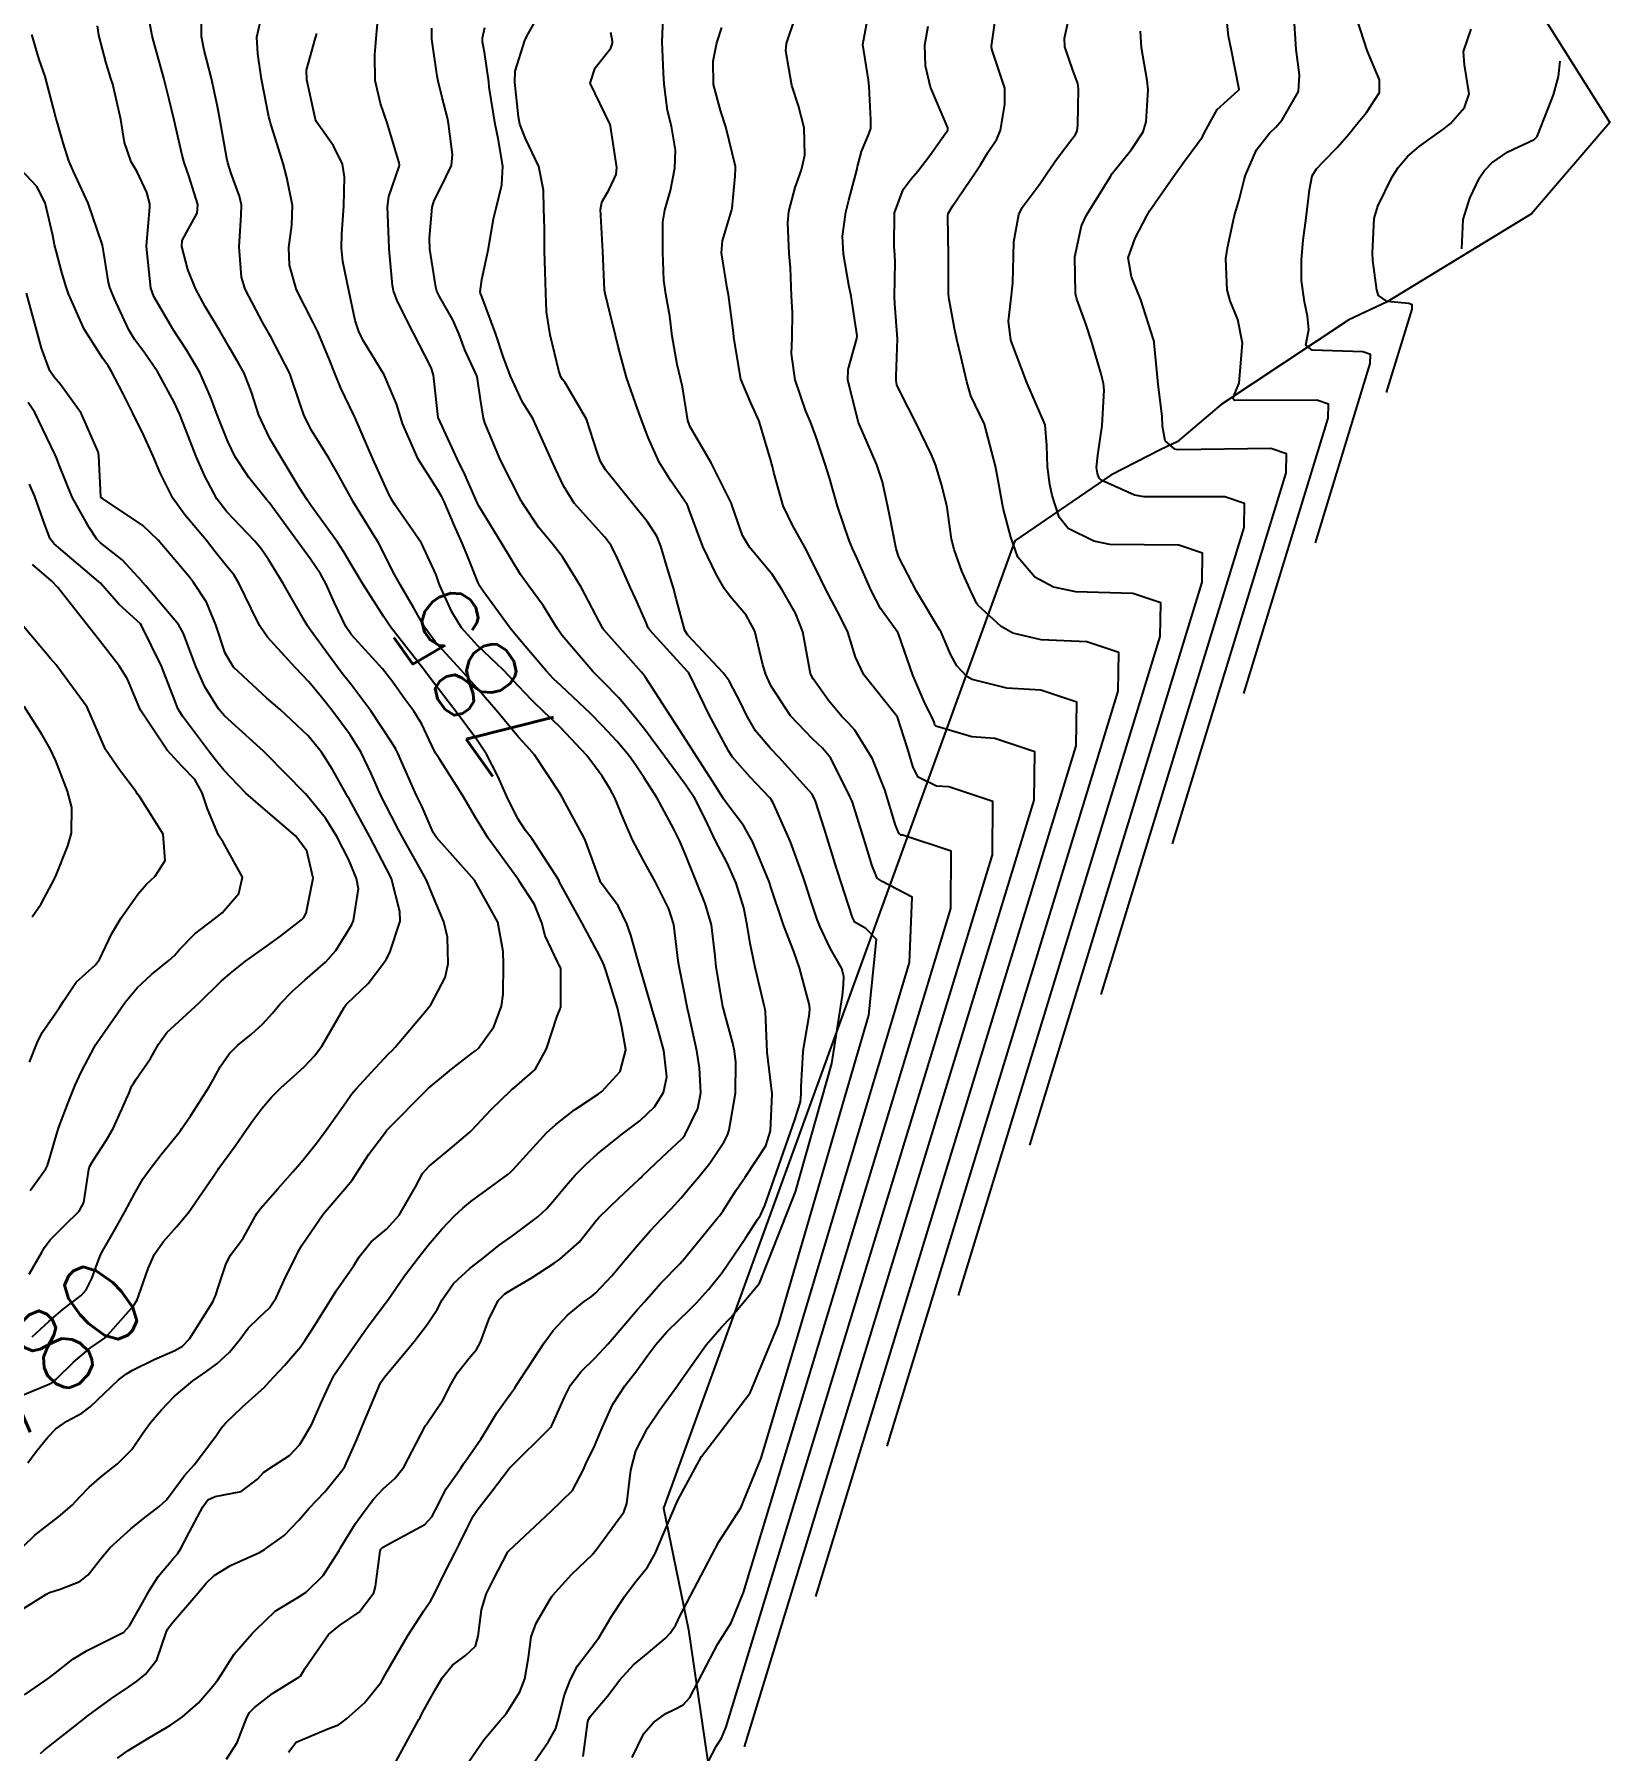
# Model space of a CAD drawing. Header units: metres. Extents: x 307586 to 320046, y 7427249 to 7434250.
# Drawn here: x 318134.6 to 318209.6, y 7431218.9 to 7431300.6 of the extents above; entities that cross this region are included whole.
import ezdxf
from ezdxf.enums import TextEntityAlignment as Align

# ---------------------------------------------------------------- set-up
doc = ezdxf.new("R2010")
doc.units = ezdxf.units.M
doc.header["$MEASUREMENT"] = 0
for name, color, linetype in [('Area', 45, 'Continuous'), ('Cotas', 45, 'Continuous'), ('Curvas de Nivel 1m', 11, 'Continuous'), ('Curvas de Nivel 5m', 15, 'Continuous')]:
    doc.layers.add(name, color=color, linetype=linetype)
doc.styles.add('Style-STANDARD', font='STANDARD.shx')

msp = doc.modelspace()

# ---------------------------------------------------------------- linework, layer by layer
at = {"layer": 'Area'}
msp.add_polyline3d([(318203.189, 7431306.574, 817.078), (318209.553, 7431296.433, 819.821), (318205.827, 7431292.086, 817.489), (318198.966, 7431287.885, 816.141), (318197.141, 7431287.026, 810.462), (318191.063, 7431283.009, 818.087), (318188.97, 7431281.227, 818.404), (318188.182, 7431280.852, 805.5), (318185.804, 7431279.645, 799.863), (318181.245, 7431276.503, 804.198), (318164.522, 7431230.454, 796.935), (318165.71, 7431224.656, 800.027), (318166.657, 7431218.156, 806.007)], dxfattribs=at)
at = {"layer": 'Curvas de Nivel 1m', "flags": 128}
for points, elevation in [([(318134.102, 7431221.565), (318135.067, 7431222.237), (318135.287, 7431222.381), (318135.558, 7431222.595), (318136.398, 7431223.269), (318137.084, 7431223.668), (318138.821, 7431224.554), (318139.096, 7431224.851), (318139.709, 7431225.942), (318140.044, 7431226.541), (318140.456, 7431227.203), (318141.135, 7431228.008), (318141.382, 7431228.284), (318141.535, 7431228.524), (318141.931, 7431229.299), (318142.578, 7431230.509), (318142.826, 7431230.848), (318143.171, 7431231.013), (318144.413, 7431231.249), (318145.183, 7431231.835), (318145.496, 7431232.17), (318145.948, 7431232.472), (318146.708, 7431232.955), (318147.203, 7431233.478), (318147.767, 7431234.452), (318148.209, 7431235.431), (318148.658, 7431236.439), (318148.861, 7431236.813), (318149.247, 7431237.393), (318149.673, 7431238.009), (318149.963, 7431238.423), (318150.504, 7431239.184), (318151.281, 7431240.208), (318151.427, 7431240.408), (318152.181, 7431241.516), (318152.855, 7431242.387), (318153.319, 7431242.975), (318153.959, 7431243.742), (318154.569, 7431244.368), (318154.966, 7431244.736), (318155.343, 7431245.048), (318156.102, 7431245.602), (318157.097, 7431246.343), (318157.243, 7431246.462), (318157.365, 7431246.581), (318158.951, 7431248.316), (318159.387, 7431248.722), (318160.283, 7431249.413), (318161.402, 7431250.16), (318161.576, 7431250.287), (318162.447, 7431251.245), (318162.726, 7431252.271), (318162.531, 7431253.361), (318162.324, 7431254.277), (318161.801, 7431255.962), (318161.689, 7431256.287), (318161.634, 7431256.437), (318161.487, 7431256.742), (318160.647, 7431258.299), (318159.569, 7431260.263), (318159.546, 7431260.31), (318159.524, 7431260.356), (318158.246, 7431262.33), (318157.944, 7431262.722), (318157.563, 7431263.307), (318157.061, 7431264.345), (318156.625, 7431265.312), (318156.086, 7431266.355), (318155.61, 7431267.073), (318154.646, 7431268.37), (318153.636, 7431269.689), (318153.334, 7431270.079), (318153.102, 7431270.388), (318151.67, 7431272.21), (318151.52, 7431272.412), (318151.197, 7431272.896), (318150.221, 7431274.425), (318149.702, 7431275.297), (318149.282, 7431276.01), (318148.993, 7431276.441), (318147.739, 7431278.178), (318147.545, 7431278.462), (318147.168, 7431279.046), (318146.311, 7431280.475), (318145.776, 7431281.377), (318145.258, 7431282.488), (318144.901, 7431283.59), (318144.546, 7431284.499), (318144.284, 7431284.969), (318143.825, 7431285.761), (318143.388, 7431286.514), (318142.703, 7431287.669), (318142.232, 7431288.526), (318141.872, 7431289.423), (318141.584, 7431290.533), (318141.602, 7431290.818), (318141.896, 7431291.371), (318142.323, 7431292.109), (318142.343, 7431292.526), (318141.926, 7431293.883), (318141.693, 7431294.532), (318141.595, 7431294.875), (318141.219, 7431296.537), (318140.988, 7431297.519), (318140.732, 7431298.543), (318140.231, 7431300.318), (318140.176, 7431300.548), (318140.016, 7431301.42)], 784), ([(318146.664, 7431218.826), (318147.031, 7431219.305), (318148.539, 7431219.938), (318149.04, 7431220.132), (318149.212, 7431220.258), (318149.42, 7431220.426), (318150.289, 7431221.183), (318151.069, 7431222.159), (318151.161, 7431222.32), (318151.206, 7431222.408), (318151.361, 7431222.691), (318152.339, 7431224.391), (318153.111, 7431225.559), (318153.443, 7431226.052), (318153.613, 7431226.375), (318154.109, 7431227.394), (318154.61, 7431228.365), (318154.79, 7431228.72), (318155.154, 7431229.465), (318155.454, 7431230.063), (318155.646, 7431230.355), (318156.314, 7431231.211), (318157.173, 7431232.34), (318159.147, 7431234.311), (318159.176, 7431234.348), (318159.215, 7431234.426), (318159.799, 7431235.739), (318160.09, 7431236.302), (318160.595, 7431236.951), (318161.256, 7431237.608), (318161.884, 7431238.281), (318163.279, 7431239.914), (318163.445, 7431240.095), (318163.594, 7431240.257), (318164.388, 7431241.157), (318165.311, 7431242.105), (318165.377, 7431242.174), (318165.432, 7431242.239), (318166.275, 7431243.278), (318167.058, 7431244.223), (318167.184, 7431244.373), (318167.339, 7431244.593), (318167.979, 7431245.585), (318168.408, 7431246.204), (318169.378, 7431247.7), (318169.611, 7431248.414), (318169.683, 7431250.187), (318169.453, 7431252.17), (318169.451, 7431252.19), (318169.437, 7431252.551), (318169.367, 7431254.106), (318169.354, 7431254.191), (318169.324, 7431254.322), (318168.885, 7431256.199), (318168.632, 7431257.341), (318168.495, 7431258.205), (318168.34, 7431259.036), (318167.974, 7431260.213), (318167.537, 7431261.179), (318166.996, 7431262.226), (318166.483, 7431263.312), (318165.999, 7431264.236), (318165.582, 7431264.87), (318164.569, 7431266.25), (318163.616, 7431267.544), (318163.293, 7431267.938), (318163.02, 7431268.269), (318162.389, 7431269.037), (318161.638, 7431269.797), (318161.143, 7431270.295), (318159.669, 7431272.019), (318159.465, 7431272.313), (318158.784, 7431273.424), (318158.112, 7431274.334), (318157.702, 7431274.913), (318156.831, 7431276.349), (318155.741, 7431278.147), (318155.667, 7431278.286), (318155.632, 7431278.362), (318155.057, 7431279.671), (318154.716, 7431280.376), (318153.793, 7431282.39), (318153.573, 7431284.392), (318153.451, 7431284.759), (318152.609, 7431286.402), (318151.855, 7431287.914), (318151.662, 7431288.412), (318151.61, 7431288.668), (318151.463, 7431290.414), (318151.439, 7431290.866), (318151.384, 7431292.415), (318151.435, 7431292.898), (318151.932, 7431294.34), (318151.949, 7431294.394), (318151.954, 7431294.41), (318151.934, 7431294.502), (318151.367, 7431296.416), (318151.047, 7431297.339), (318150.79, 7431298.422), (318150.769, 7431299.648), (318150.831, 7431300.422), (318150.927, 7431301.513)], 788), ([(318158.347, 7431218.32), (318159.033, 7431219.34), (318159.387, 7431219.959), (318159.487, 7431220.306), (318159.807, 7431221.557), (318160.095, 7431222.3), (318160.424, 7431222.952), (318161.088, 7431223.821), (318161.428, 7431224.285), (318162.052, 7431225.332), (318162.673, 7431226.267), (318163.129, 7431226.886), (318163.748, 7431227.643), (318164.121, 7431228.296), (318165.174, 7431230.793), (318166.315, 7431232.913), (318167.214, 7431234.075), (318168.647, 7431235.95), (318169.981, 7431239.197), (318174.294, 7431253.929), (318174.652, 7431257.525), (318174.144, 7431258.048), (318173.616, 7431258.36), (318173.507, 7431258.57), (318173.13, 7431259.756), (318173.004, 7431260.148), (318172.757, 7431260.929), (318172.369, 7431262.158), (318172.183, 7431262.784), (318171.737, 7431264.168), (318171.577, 7431264.458), (318170.029, 7431266.186), (318169.607, 7431266.622), (318168.886, 7431267.471), (318168.467, 7431268.207), (318168.2, 7431268.783), (318167.639, 7431269.839), (318167.362, 7431270.223), (318165.67, 7431272.023), (318165.534, 7431272.241), (318165.139, 7431273.697), (318164.985, 7431274.251), (318164.673, 7431275.291), (318164.393, 7431276.26), (318164.197, 7431276.732), (318163.734, 7431277.426), (318163.049, 7431278.277), (318161.759, 7431279.898), (318161.517, 7431280.292), (318161.377, 7431280.685), (318160.848, 7431282.299), (318159.81, 7431284.058), (318159.701, 7431284.2), (318159.632, 7431284.313), (318159.53, 7431284.602), (318159.112, 7431286.321), (318158.944, 7431287.414), (318158.91, 7431288.324), (318158.881, 7431289.332), (318158.843, 7431290.326), (318158.846, 7431291.379), (318158.824, 7431292.326), (318158.797, 7431293.203), (318158.586, 7431294.33), (318157.953, 7431295.67), (318157.679, 7431296.343), (318157.605, 7431296.705), (318157.437, 7431298.345), (318157.457, 7431298.877), (318157.914, 7431300.341), (318157.94, 7431300.404), (318158.006, 7431300.541), (318158.667, 7431301.687)], 791), ([(318163.026, 7431218.574), (318163.575, 7431219.717), (318164.039, 7431220.25), (318164.627, 7431220.667), (318165.052, 7431220.873), (318165.444, 7431221.08), (318165.761, 7431221.432), (318165.954, 7431221.804), (318167.095, 7431223.991), (318167.734, 7431224.987), (318168.329, 7431226.443), (318178.193, 7431258.997), (318178.2, 7431261.73), (318175.905, 7431262.49), (318175.823, 7431262.495), (318175.714, 7431262.586), (318175.561, 7431262.975), (318175.213, 7431264.124), (318175.054, 7431264.653), (318174.468, 7431266.131), (318173.616, 7431267.491), (318173.312, 7431267.837), (318173.002, 7431268.149), (318172.376, 7431268.905), (318171.641, 7431269.941), (318171.518, 7431270.171), (318171.472, 7431270.346), (318171.146, 7431272.175), (318170.794, 7431273.066), (318170.17, 7431274.185), (318169.703, 7431274.889), (318168.61, 7431276.207), (318168.275, 7431276.758), (318167.767, 7431278.22), (318167.76, 7431278.237), (318167.744, 7431278.281), (318166.783, 7431280.23), (318165.788, 7431281.943), (318165.68, 7431282.242), (318165.412, 7431283.849), (318165.328, 7431284.247), (318165.164, 7431284.909), (318164.921, 7431286.254), (318164.809, 7431287.213), (318164.629, 7431288.259), (318164.53, 7431288.921), (318164.48, 7431290.261), (318164.488, 7431291.677), (318164.58, 7431292.26), (318164.85, 7431293.184), (318165.058, 7431294.253), (318165.089, 7431295.109), (318164.888, 7431296.256), (318164.708, 7431296.997), (318164.546, 7431298.262), (318164.517, 7431298.791), (318164.445, 7431300.263), (318164.507, 7431301.781)], 793), ([(318171.763, 7431226.24), (318184.161, 7431266.757), (318184.187, 7431268.826), (318182.472, 7431269.394), (318180.85, 7431269.496), (318179.212, 7431269.908), (318178.956, 7431270.049), (318178.477, 7431270.564), (318178.168, 7431271.117), (318177.73, 7431272.156), (318177.675, 7431272.264), (318176.564, 7431274.111), (318175.717, 7431275.74), (318175.592, 7431276.122), (318175.281, 7431277.67), (318175.19, 7431278.128), (318174.941, 7431279.319), (318174.672, 7431280.136), (318173.793, 7431282.15), (318173.295, 7431284.155), (318173.31, 7431284.666), (318173.721, 7431286.151), (318173.729, 7431286.266), (318173.44, 7431288.154), (318173.341, 7431288.683), (318173.077, 7431290.158), (318173.042, 7431291.012), (318173.199, 7431292.157), (318173.344, 7431292.73), (318173.711, 7431294.152), (318173.752, 7431294.336), (318173.946, 7431295.042), (318174.267, 7431295.836), (318174.384, 7431296.144), (318174.385, 7431296.561), (318174.306, 7431298.145), (318174.279, 7431298.439), (318174.003, 7431300.15), (318174.326, 7431301.848)], 796), ([(318178.553, 7431240.58), (318188.163, 7431271.959), (318188.181, 7431273.559), (318186.852, 7431273.998), (318184.138, 7431274.075), (318183.075, 7431274.305), (318182.193, 7431274.781), (318181.387, 7431275.725), (318181.044, 7431276.693), (318180.906, 7431277.23), (318180.688, 7431278.061), (318180.44, 7431279.379), (318180.314, 7431280.064), (318179.793, 7431282.07), (318179.148, 7431283.422), (318178.96, 7431284.083), (318178.676, 7431285.241), (318178.472, 7431286.091), (318178.373, 7431286.617), (318178.097, 7431288.096), (318178.073, 7431288.305), (318178.074, 7431290.097), (318178.046, 7431291.963), (318178.072, 7431292.098), (318178.271, 7431292.45), (318179.388, 7431294.078), (318179.597, 7431294.416), (318179.947, 7431294.999), (318180.381, 7431295.641), (318180.556, 7431296.064), (318180.755, 7431297.282), (318180.759, 7431298.062), (318180.15, 7431299.919), (318180.131, 7431300.069), (318180.36, 7431301.735)], 798), ([(318181.953, 7431247.74), (318190.155, 7431274.55), (318190.176, 7431275.924), (318189.042, 7431276.301), (318185.766, 7431276.342), (318185.003, 7431276.499), (318183.781, 7431277.102), (318183.341, 7431277.634), (318183.012, 7431278.666), (318182.903, 7431279.187), (318182.792, 7431280.04), (318182.769, 7431281.049), (318182.684, 7431282.041), (318181.813, 7431284.05), (318181.052, 7431286.058), (318180.941, 7431286.97), (318181.06, 7431288.058), (318181.137, 7431288.791), (318181.168, 7431290.057), (318181.198, 7431290.752), (318181.433, 7431292.055), (318181.59, 7431292.38), (318181.921, 7431292.825), (318182.443, 7431293.53), (318182.792, 7431294.041), (318183.257, 7431294.723), (318183.957, 7431295.633), (318184.127, 7431295.861), (318184.207, 7431296.026), (318184.241, 7431296.301), (318184.271, 7431298.026), (318184.241, 7431298.281), (318183.992, 7431298.919), (318183.612, 7431300.034), (318183.605, 7431300.438), (318183.945, 7431302.031)], 799), ([(318188.743, 7431262.08), (318194.157, 7431279.752), (318194.169, 7431280.656), (318193.42, 7431280.903), (318189.002, 7431280.849), (318188.852, 7431280.879), (318188.387, 7431281.27), (318188.263, 7431281.973), (318188.249, 7431282.425), (318188.066, 7431283.976), (318187.876, 7431285.946), (318187.874, 7431285.98), (318187.871, 7431286.008), (318187.844, 7431286.1), (318187.236, 7431287.986), (318186.784, 7431289.081), (318186.629, 7431289.993), (318186.969, 7431290.917), (318187.517, 7431291.984), (318187.661, 7431292.237), (318187.919, 7431292.611), (318188.878, 7431293.966), (318189.315, 7431294.587), (318189.955, 7431295.44), (318190.169, 7431295.739), (318190.273, 7431295.947), (318190.866, 7431297.049), (318191.855, 7431297.931), (318191.911, 7431298.003), (318191.532, 7431299.935), (318191.408, 7431300.54), (318191.271, 7431301.938)], 801), ([(318192.143, 7431269.24), (318196.157, 7431282.353), (318196.164, 7431283.02), (318195.611, 7431283.206), (318191.697, 7431283.187), (318191.621, 7431283.289), (318191.907, 7431283.991), (318191.921, 7431284.035), (318192.079, 7431285.928), (318191.854, 7431287.048), (318191.493, 7431287.934), (318191.339, 7431288.465), (318191.28, 7431289.936), (318191.363, 7431290.463), (318191.678, 7431291.932), (318191.728, 7431292.119), (318191.921, 7431292.749), (318192.159, 7431293.699), (318192.222, 7431293.927), (318192.747, 7431295.126), (318193.366, 7431295.916), (318193.668, 7431296.211), (318193.969, 7431296.55), (318194.747, 7431297.899), (318194.787, 7431298.694), (318194.623, 7431299.901), (318194.538, 7431301.39)], 802), ([(318195.543, 7431276.41), (318198.157, 7431284.953), (318198.161, 7431285.387), (318197.801, 7431285.508), (318195.389, 7431285.585), (318195.088, 7431285.828), (318195.132, 7431286.086), (318195.226, 7431286.581), (318195.172, 7431287.207), (318195.03, 7431287.892), (318194.887, 7431288.909), (318194.884, 7431289.895), (318194.964, 7431290.827), (318195.104, 7431291.892), (318195.265, 7431293.229), (318195.399, 7431293.888), (318195.599, 7431294.224), (318195.944, 7431294.586), (318196.585, 7431295.242), (318197.129, 7431295.868), (318197.498, 7431296.335), (318197.973, 7431296.904), (318198.589, 7431297.851), (318198.603, 7431298.462), (318198.003, 7431299.86), (318197.352, 7431301.867)], 803), ([(318134.019, 7431228.611), (318134.593, 7431229.161), (318135.153, 7431229.614), (318135.72, 7431230.032), (318136.358, 7431230.588), (318136.752, 7431231.002), (318137.176, 7431231.444), (318137.78, 7431231.975), (318138.517, 7431232.56), (318139.2, 7431233.249), (318139.735, 7431234.017), (318140.107, 7431234.541), (318140.621, 7431235.134), (318141.225, 7431235.765), (318142.107, 7431236.517), (318142.769, 7431236.978), (318143.245, 7431237.325), (318143.862, 7431237.886), (318144.342, 7431238.489), (318144.738, 7431239.016), (318145.273, 7431239.534), (318145.763, 7431239.99), (318146.077, 7431240.472), (318146.454, 7431241.31), (318147.023, 7431242.463), (318147.125, 7431242.652), (318147.318, 7431242.983), (318148.314, 7431244.445), (318149.345, 7431245.654), (318149.701, 7431246.075), (318149.911, 7431246.424), (318150.482, 7431247.303), (318151.329, 7431248.411), (318151.352, 7431248.442), (318151.384, 7431248.476), (318153.265, 7431250.382), (318153.334, 7431250.451), (318153.405, 7431250.515), (318154.426, 7431251.362), (318155.43, 7431252.136), (318155.559, 7431252.231), (318155.705, 7431252.357), (318156.43, 7431253.363), (318156.804, 7431254.346), (318156.886, 7431254.921), (318156.898, 7431256.346), (318156.883, 7431256.952), (318156.621, 7431258.349), (318155.523, 7431260.36), (318153.702, 7431262.379), (318153.555, 7431262.623), (318153.02, 7431263.841), (318152.764, 7431264.392), (318152.392, 7431265.205), (318151.863, 7431266.406), (318151.775, 7431266.586), (318151.6, 7431266.873), (318150.588, 7431268.42), (318149.635, 7431269.681), (318149.299, 7431270.095), (318149.042, 7431270.439), (318147.671, 7431272.319), (318147.574, 7431272.461), (318147.407, 7431272.731), (318146.413, 7431274.473), (318145.704, 7431275.622), (318145.359, 7431276.133), (318145.064, 7431276.49), (318143.734, 7431277.891), (318143.256, 7431278.515), (318142.683, 7431279.592), (318142.273, 7431280.525), (318141.782, 7431281.796), (318141.493, 7431282.533), (318141.219, 7431283.116), (318140.437, 7431284.544), (318139.822, 7431285.44), (318139.345, 7431286.074), (318139.058, 7431286.562), (318138.359, 7431288.069), (318138.161, 7431288.576), (318138.102, 7431288.813), (318137.879, 7431290.21), (318137.809, 7431290.581), (318137.785, 7431290.68), (318137.122, 7431292.588), (318136.431, 7431294.092), (318136.213, 7431294.597), (318135.941, 7431295.456), (318135.69, 7431296.344), (318135.612, 7431296.605), (318135.472, 7431297.096), (318135.073, 7431298.614), (318134.796, 7431299.423), (318134.445, 7431300.623)], 782), ([(318134.042, 7431225.672), (318135.11, 7431226.342), (318135.279, 7431226.43), (318135.787, 7431226.593), (318136.736, 7431226.966), (318137.123, 7431227.272), (318137.692, 7431228.014), (318138.161, 7431228.565), (318139.152, 7431229.465), (318139.751, 7431229.95), (318140.5, 7431230.537), (318140.855, 7431230.846), (318141.174, 7431231.279), (318141.706, 7431232.001), (318142.175, 7431232.515), (318143.207, 7431233.872), (318143.451, 7431234.257), (318143.657, 7431234.496), (318144.455, 7431235.253), (318145.228, 7431235.955), (318145.504, 7431236.203), (318145.767, 7431236.475), (318146.473, 7431237.239), (318147.258, 7431238.15), (318147.384, 7431238.336), (318147.462, 7431238.457), (318147.805, 7431238.989), (318148.706, 7431240.439), (318148.927, 7431240.796), (318149.296, 7431241.325), (318149.75, 7431241.981), (318150.028, 7431242.423), (318150.601, 7431243.137), (318151.326, 7431243.743), (318151.925, 7431244.401), (318152.713, 7431245.75), (318153.049, 7431246.385), (318153.367, 7431246.74), (318154.26, 7431247.485), (318155.301, 7431248.361), (318155.342, 7431248.402), (318155.384, 7431248.445), (318156.312, 7431249.432), (318157.249, 7431250.342), (318157.334, 7431250.411), (318157.405, 7431250.46), (318158.406, 7431251.338), (318158.941, 7431252.317), (318159.449, 7431253.88), (318159.582, 7431254.178), (318159.63, 7431254.308), (318159.622, 7431256.167), (318159.554, 7431256.309), (318159.484, 7431256.432), (318158.887, 7431257.709), (318158.718, 7431258.322), (318158.377, 7431259.193), (318157.631, 7431260.338), (318157.525, 7431260.48), (318156.161, 7431262.354), (318155.563, 7431263.343), (318154.966, 7431264.366), (318153.832, 7431266.145), (318153.684, 7431266.379), (318153.604, 7431266.532), (318153.014, 7431267.789), (318152.632, 7431268.395), (318152.198, 7431268.971), (318151.637, 7431269.782), (318151.138, 7431270.415), (318149.667, 7431272.035), (318149.386, 7431272.434), (318148.837, 7431273.595), (318148.457, 7431274.449), (318148.184, 7431274.939), (318147.705, 7431275.642), (318147.107, 7431276.466), (318145.741, 7431278.331), (318145.622, 7431278.482), (318144.778, 7431279.52), (318144.129, 7431280.505), (318143.774, 7431281.238), (318143.271, 7431282.515), (318142.946, 7431283.374), (318142.448, 7431284.524), (318141.823, 7431285.58), (318141.196, 7431286.536), (318140.254, 7431288.149), (318140.114, 7431288.547), (318139.905, 7431290.527), (318139.902, 7431290.55), (318140.064, 7431292.395), (318140.062, 7431292.549), (318139.918, 7431293.093), (318139.455, 7431294.084), (318139.176, 7431294.561), (318138.853, 7431295.477), (318138.689, 7431296.569), (318138.301, 7431298.253), (318138.198, 7431298.577), (318138.148, 7431298.741), (318137.99, 7431299.26), (318137.635, 7431300.584), (318137.567, 7431301.027)], 783), ([(318138.52, 7431218.555), (318139.027, 7431218.916), (318140.049, 7431219.524), (318141.039, 7431220.116), (318141.625, 7431220.521), (318142.381, 7431221.182), (318143.065, 7431221.969), (318143.295, 7431222.272), (318143.446, 7431222.496), (318144.071, 7431223.502), (318144.935, 7431224.482), (318145.017, 7431224.558), (318145.095, 7431224.646), (318146.023, 7431225.552), (318147.11, 7431226.204), (318147.511, 7431226.454), (318148.316, 7431227.251), (318149.071, 7431228.431), (318149.144, 7431228.557), (318149.853, 7431229.726), (318150.354, 7431230.418), (318150.709, 7431230.876), (318151.178, 7431231.384), (318151.723, 7431231.864), (318152.146, 7431232.396), (318153.152, 7431234.32), (318153.18, 7431234.38), (318153.214, 7431234.424), (318154.009, 7431235.594), (318154.412, 7431236.368), (318154.716, 7431236.897), (318155.255, 7431237.571), (318155.613, 7431238.003), (318155.81, 7431238.355), (318156.193, 7431239.432), (318156.64, 7431240.346), (318156.967, 7431240.664), (318157.291, 7431240.868), (318158.221, 7431241.404), (318159.31, 7431242.116), (318159.425, 7431242.195), (318159.584, 7431242.307), (318160.505, 7431243.115), (318161.332, 7431244.158), (318161.437, 7431244.288), (318162.397, 7431245.225), (318163.361, 7431246.118), (318163.435, 7431246.186), (318163.502, 7431246.259), (318164.451, 7431247.17), (318165.381, 7431248.036), (318165.479, 7431248.142), (318165.541, 7431248.238), (318166.144, 7431249.484), (318166.294, 7431250.231), (318166.232, 7431251.421), (318166.107, 7431252.233), (318165.713, 7431253.974), (318165.652, 7431254.238), (318165.468, 7431255.215), (318165.264, 7431256.242), (318165.219, 7431256.509), (318165.007, 7431258.245), (318164.769, 7431258.989), (318164.138, 7431260.254), (318163.539, 7431261.322), (318163.032, 7431262.268), (318162.591, 7431263.302), (318162.193, 7431264.281), (318161.979, 7431264.684), (318161.588, 7431265.311), (318160.866, 7431266.297), (318159.616, 7431267.624), (318159.262, 7431267.958), (318158.873, 7431268.321), (318158.232, 7431268.934), (318157.635, 7431269.569), (318156.89, 7431270.348), (318155.66, 7431271.521), (318154.895, 7431272.368), (318154.435, 7431273.127), (318153.865, 7431274.387), (318153.819, 7431274.512), (318153.698, 7431274.885), (318152.997, 7431276.397), (318151.74, 7431278.211), (318151.608, 7431278.411), (318151.461, 7431278.698), (318150.684, 7431280.421), (318149.827, 7431282.395), (318149.813, 7431282.43), (318149.793, 7431282.47), (318149.15, 7431283.783), (318148.891, 7431284.444), (318148.587, 7431285.214), (318148.061, 7431286.457), (318147.84, 7431286.901), (318147.043, 7431288.468), (318146.717, 7431289.629), (318146.686, 7431290.472), (318146.83, 7431291.54), (318146.851, 7431292.471), (318146.589, 7431293.81), (318146.414, 7431294.475), (318145.948, 7431295.957), (318145.816, 7431296.347), (318145.785, 7431296.483), (318145.734, 7431296.705), (318145.381, 7431298.489), (318145.204, 7431299.701), (318145.15, 7431300.493), (318145.307, 7431301.197)], 786), ([(318143.72, 7431218.493), (318144.223, 7431219.297), (318144.677, 7431220.484), (318144.807, 7431220.721), (318145.05, 7431220.967), (318145.898, 7431221.634), (318147.071, 7431222.352), (318147.143, 7431222.387), (318147.229, 7431222.458), (318147.461, 7431222.839), (318148.575, 7431224.438), (318149.097, 7431224.857), (318150.031, 7431225.494), (318150.722, 7431226.414), (318150.811, 7431226.719), (318151.026, 7431228.411), (318151.061, 7431228.494), (318151.145, 7431228.578), (318151.538, 7431228.795), (318153.156, 7431229.669), (318153.493, 7431230.043), (318153.659, 7431230.375), (318154.174, 7431231.374), (318154.86, 7431232.363), (318154.999, 7431232.558), (318155.198, 7431232.843), (318155.82, 7431233.74), (318156.2, 7431234.35), (318156.574, 7431234.995), (318157.236, 7431235.9), (318157.423, 7431236.155), (318157.538, 7431236.336), (318158.059, 7431237.136), (318158.839, 7431238.316), (318159.269, 7431238.908), (318159.94, 7431239.639), (318160.744, 7431240.295), (318161.064, 7431240.515), (318161.289, 7431240.698), (318162.062, 7431241.518), (318162.691, 7431242.269), (318163.321, 7431243.027), (318163.901, 7431243.68), (318164.442, 7431244.249), (318164.878, 7431244.707), (318165.348, 7431245.224), (318165.812, 7431245.78), (318166.196, 7431246.232), (318166.714, 7431246.882), (318167.38, 7431247.881), (318167.556, 7431248.217), (318167.637, 7431248.467), (318167.944, 7431250.212), (318167.951, 7431251.686), (318167.894, 7431252.213), (318167.822, 7431252.599), (318167.45, 7431253.93), (318167.373, 7431254.221), (318167.345, 7431254.331), (318167.023, 7431256.225), (318166.975, 7431256.738), (318166.806, 7431258.227), (318166.497, 7431259.246), (318166.104, 7431260.234), (318165.544, 7431261.613), (318165.269, 7431262.243), (318164.997, 7431262.807), (318164.206, 7431264.254), (318163.587, 7431265.231), (318163.178, 7431265.848), (318162.882, 7431266.271), (318162.297, 7431266.967), (318161.617, 7431267.709), (318161.032, 7431268.296), (318159.636, 7431269.601), (318159.271, 7431269.947), (318158.933, 7431270.321), (318157.665, 7431271.816), (318157.219, 7431272.345), (318155.937, 7431274.111), (318155.771, 7431274.359), (318155.695, 7431274.505), (318155.169, 7431275.822), (318154.949, 7431276.372), (318154.572, 7431277.224), (318154.07, 7431278.385), (318153.967, 7431278.609), (318153.749, 7431278.949), (318152.833, 7431280.399), (318152.093, 7431282.102), (318151.995, 7431282.408), (318151.799, 7431283.036), (318151.217, 7431284.416), (318150.256, 7431285.999), (318150.025, 7431286.428), (318149.842, 7431287.008), (318149.537, 7431288.435), (318149.254, 7431289.816), (318149.18, 7431290.441), (318149.208, 7431291.125), (318149.303, 7431292.439), (318149.333, 7431293.845), (318149.235, 7431294.44), (318148.811, 7431295.316), (318148.003, 7431296.459), (318147.955, 7431296.575), (318147.529, 7431298.465), (318147.526, 7431298.926), (318147.948, 7431300.461), (318147.959, 7431300.505), (318148.006, 7431300.665)], 787), ([(318151.789, 7431218.399), (318152.661, 7431220.008), (318152.875, 7431220.383), (318152.936, 7431220.49), (318153.048, 7431220.72), (318153.643, 7431221.796), (318153.976, 7431222.371), (318154.466, 7431222.979), (318155.084, 7431223.439), (318155.563, 7431223.88), (318155.691, 7431224.354), (318155.851, 7431225.613), (318156.077, 7431226.35), (318156.419, 7431227.058), (318157.094, 7431228.34), (318157.109, 7431228.374), (318157.144, 7431228.422), (318159.163, 7431230.31), (318160.19, 7431231.287), (318160.704, 7431232.295), (318160.854, 7431232.635), (318161.203, 7431233.329), (318161.597, 7431234.284), (318162.098, 7431235.409), (318162.674, 7431236.269), (318163.25, 7431237.004), (318163.776, 7431237.736), (318164.149, 7431238.251), (318164.67, 7431238.845), (318165.275, 7431239.435), (318165.687, 7431239.827), (318166.085, 7431240.232), (318166.659, 7431240.86), (318167.305, 7431241.671), (318168.422, 7431243.302), (318168.995, 7431244.195), (318169.128, 7431244.401), (318169.343, 7431244.858), (318170.77, 7431248.935), (318171.028, 7431249.803), (318171.07, 7431250.173), (318171.061, 7431250.521), (318171.158, 7431252.173), (318171.187, 7431252.421), (318171.45, 7431253.892), (318171.477, 7431254.194), (318171.457, 7431254.409), (318170.989, 7431256.175), (318170.715, 7431256.953), (318170.236, 7431258.183), (318169.597, 7431260.114), (318169.575, 7431260.189), (318169.525, 7431260.329), (318168.758, 7431262.202), (318168.315, 7431262.963), (318167.57, 7431263.936), (318167.377, 7431264.222), (318166.999, 7431264.808), (318166.09, 7431266.235), (318165.61, 7431266.993), (318164.803, 7431268.248), (318163.641, 7431270.041), (318163.548, 7431270.167), (318163.461, 7431270.263), (318161.673, 7431272.266), (318161.652, 7431272.29), (318161.629, 7431272.334), (318160.6, 7431274.301), (318159.714, 7431275.744), (318159.261, 7431276.317), (318158.57, 7431277.166), (318157.789, 7431278.339), (318157.773, 7431278.369), (318157.744, 7431278.421), (318156.759, 7431280.35), (318156.015, 7431282.132), (318155.951, 7431282.358), (318155.802, 7431283.237), (318155.667, 7431284.218), (318155.622, 7431284.363), (318155.06, 7431285.6), (318154.764, 7431286.376), (318154.493, 7431287.031), (318153.859, 7431288.139), (318153.729, 7431288.391), (318153.676, 7431288.581), (318153.398, 7431290.395), (318153.369, 7431290.917), (318153.506, 7431292.394), (318153.599, 7431292.711), (318153.922, 7431293.336), (318154.422, 7431294.383), (318154.466, 7431294.907), (318154.278, 7431296.385), (318154.229, 7431296.658), (318153.971, 7431297.617), (318153.789, 7431298.392), (318153.742, 7431298.635), (318153.481, 7431300.395), (318153.483, 7431300.923)], 789), ([(318160.687, 7431218.633), (318160.918, 7431220.291), (318160.945, 7431220.39), (318161.047, 7431220.545), (318161.847, 7431221.493), (318162.428, 7431222.27), (318163.08, 7431222.997), (318163.783, 7431223.556), (318164.599, 7431224.245), (318164.834, 7431224.505), (318165.103, 7431224.898), (318165.299, 7431225.302), (318167.152, 7431228.853), (318168.19, 7431230.469), (318169.156, 7431232.83), (318176.226, 7431256.441), (318176.352, 7431259.54), (318174.918, 7431260.287), (318174.691, 7431260.448), (318174.446, 7431261.04), (318174.106, 7431262.134), (318173.57, 7431263.866), (318173.506, 7431264.074), (318173.479, 7431264.141), (318173.38, 7431264.339), (318172.472, 7431266.157), (318172.087, 7431266.642), (318171.612, 7431267.081), (318170.557, 7431268.181), (318169.637, 7431269.595), (318169.448, 7431269.999), (318169.369, 7431270.194), (318169.24, 7431270.605), (318168.857, 7431272.202), (318168.448, 7431272.976), (318167.689, 7431273.86), (318167.417, 7431274.223), (318167.037, 7431274.893), (318166.391, 7431276.233), (318165.74, 7431277.992), (318165.678, 7431278.177), (318165.64, 7431278.242), (318164.861, 7431279.36), (318164.3, 7431280.262), (318163.78, 7431281.427), (318163.474, 7431282.273), (318163.274, 7431282.8), (318162.753, 7431284.281), (318162.35, 7431285.77), (318162.23, 7431286.286), (318161.858, 7431287.767), (318161.732, 7431288.291), (318161.708, 7431288.448), (318161.62, 7431290.293), (318161.608, 7431290.572), (318161.522, 7431292.294), (318161.576, 7431292.633), (318161.922, 7431293.241), (318162.264, 7431293.953), (318162.291, 7431294.286), (318161.994, 7431296.258), (318161.989, 7431296.29), (318161.964, 7431296.366), (318161.018, 7431298.3), (318161.259, 7431299.029), (318162, 7431299.976), (318162.088, 7431300.203), (318162.089, 7431300.289), (318162.009, 7431300.712)], 792), ([(318166.61, 7431218.306), (318167.037, 7431219.128), (318167.277, 7431219.501), (318167.5, 7431220.047), (318180.168, 7431261.566), (318180.196, 7431264.096), (318178.093, 7431264.791), (318177.504, 7431264.837), (318176.642, 7431265.265), (318176.4, 7431265.725), (318176.133, 7431266.64), (318175.65, 7431268.12), (318175.623, 7431268.165), (318174.048, 7431270.136), (318173.655, 7431270.978), (318173.287, 7431272.154), (318172.931, 7431272.907), (318172.251, 7431274.164), (318171.71, 7431275.279), (318171.264, 7431276.175), (318170.654, 7431277.26), (318170.218, 7431278.185), (318169.759, 7431279.762), (318169.68, 7431280.109), (318169.657, 7431280.192), (318169.624, 7431280.333), (318169.069, 7431282.201), (318168.675, 7431283.08), (318168.192, 7431284.214), (318167.867, 7431286.195), (318167.867, 7431286.22), (318167.864, 7431286.241), (318167.845, 7431286.42), (318167.61, 7431288.223), (318167.55, 7431288.539), (318167.268, 7431290.226), (318167.319, 7431290.798), (318167.752, 7431292.222), (318167.782, 7431292.354), (318167.929, 7431293.867), (318167.948, 7431294.22), (318167.935, 7431294.333), (318167.48, 7431296.225), (318167.245, 7431296.952), (318166.894, 7431298.231), (318166.883, 7431299.343), (318167.052, 7431300.23), (318167.292, 7431300.949)], 794), ([(318175.153, 7431233.41), (318186.163, 7431269.359), (318186.185, 7431271.193), (318184.662, 7431271.696), (318182.499, 7431271.793), (318181.147, 7431272.11), (318180.582, 7431272.426), (318179.475, 7431273.443), (318179.419, 7431273.54), (318179.332, 7431273.718), (318179.16, 7431274.078), (318178.722, 7431275.07), (318178.346, 7431276.091), (318178.228, 7431276.593), (318178.019, 7431278.096), (318177.975, 7431278.327), (318177.754, 7431279.196), (318177.477, 7431280.103), (318177.276, 7431280.599), (318176.547, 7431282.112), (318175.807, 7431283.547), (318175.621, 7431283.933), (318175.582, 7431284.123), (318175.593, 7431284.346), (318175.658, 7431286.123), (318175.532, 7431287.797), (318175.515, 7431288.125), (318175.537, 7431289.783), (318175.531, 7431290.125), (318175.495, 7431290.52), (318175.514, 7431292.126), (318175.924, 7431293.243), (318176.3, 7431293.746), (318176.614, 7431294.113), (318177.195, 7431294.857), (318177.96, 7431295.937), (318178.026, 7431296.035), (318178.048, 7431296.099), (318178.047, 7431296.182), (318177.966, 7431296.362), (318177.231, 7431298.108), (318176.98, 7431299.123), (318176.956, 7431300.11), (318177.106, 7431301.019)], 797), ([(318198.933, 7431283.58), (318200.151, 7431287.545), (318200.156, 7431287.752), (318199.988, 7431287.807), (318198.961, 7431287.905), (318198.55, 7431288.192), (318198.467, 7431288.447), (318198.275, 7431289.854), (318198.258, 7431290.224), (318198.343, 7431291.854), (318198.518, 7431292.45), (318199.193, 7431293.841), (318199.482, 7431294.294), (318199.948, 7431294.825), (318200.486, 7431295.293), (318201.213, 7431295.818), (318201.658, 7431296.121), (318201.969, 7431296.378), (318202.641, 7431297.139), (318202.867, 7431297.801), (318202.639, 7431299.168), (318202.596, 7431299.804), (318202.953, 7431300.871)], 804), ([(318134.252, 7431232.609), (318134.656, 7431233.148), (318135.205, 7431233.829), (318135.582, 7431234.224), (318136.118, 7431234.591), (318136.819, 7431234.982), (318137.22, 7431235.279), (318138.578, 7431236.56), (318138.948, 7431236.844), (318139.24, 7431237.016), (318140.262, 7431237.526), (318141.254, 7431237.958), (318141.616, 7431238.166), (318141.958, 7431238.52), (318143.059, 7431240.281), (318143.161, 7431240.502), (318143.197, 7431240.588), (318143.288, 7431240.866), (318143.695, 7431242.108), (318143.908, 7431242.494), (318144.503, 7431243.306), (318145.164, 7431244.482), (318145.228, 7431244.587), (318145.335, 7431244.726), (318146.153, 7431245.664), (318146.87, 7431246.465), (318147.096, 7431246.723), (318147.362, 7431247.044), (318147.996, 7431247.829), (318148.46, 7431248.444), (318149.396, 7431249.768), (318149.67, 7431250.158), (318149.889, 7431250.425), (318150.615, 7431251.218), (318151.428, 7431252.081), (318151.593, 7431252.245), (318151.743, 7431252.405), (318153.219, 7431254.152), (318153.406, 7431254.381), (318153.454, 7431254.452), (318154.129, 7431255.718), (318154.266, 7431256.372), (318154.229, 7431257.639), (318154.058, 7431258.374), (318153.516, 7431259.649), (318153.304, 7431260.167), (318153.212, 7431260.385), (318152.825, 7431261.099), (318152.084, 7431262.402), (318151.9, 7431262.748), (318151.563, 7431263.4), (318151.049, 7431264.415), (318150.608, 7431265.395), (318150.121, 7431266.425), (318149.606, 7431267.269), (318148.722, 7431268.444), (318148.237, 7431269.059), (318147.636, 7431269.79), (318147.003, 7431270.466), (318145.665, 7431271.924), (318145.287, 7431272.484), (318144.887, 7431273.282), (318144.307, 7431274.494), (318144.072, 7431274.872), (318143.701, 7431275.332), (318143.177, 7431275.985), (318142.76, 7431276.52), (318141.731, 7431277.743), (318141.154, 7431278.536), (318140.551, 7431279.746), (318140.218, 7431280.545), (318139.778, 7431281.522), (318139.263, 7431282.558), (318138.776, 7431283.538), (318138.238, 7431284.574), (318138.076, 7431284.837), (318137.819, 7431285.199), (318136.934, 7431286.589), (318136.19, 7431288.264), (318136.074, 7431288.598), (318135.87, 7431289.285), (318135.598, 7431290.322), (318135.532, 7431290.605), (318135.448, 7431291.048), (318135.084, 7431292.612), (318134.683, 7431293.381), (318133.929, 7431294.194)], 781), ([(318134.466, 7431238.608), (318134.878, 7431238.992), (318135.27, 7431239.355), (318135.945, 7431239.925), (318136.792, 7431240.585), (318137.028, 7431240.841), (318137.295, 7431241.386), (318137.622, 7431242.262), (318137.752, 7431242.573), (318138.278, 7431243.521), (318138.869, 7431244.557), (318139.342, 7431245.455), (318139.752, 7431246.143), (318140.034, 7431246.543), (318140.606, 7431247.296), (318141.379, 7431248.24), (318141.504, 7431248.405), (318141.59, 7431248.527), (318142.014, 7431249.145), (318142.881, 7431250.508), (318143.073, 7431250.839), (318143.417, 7431251.459), (318143.837, 7431252.086), (318144.244, 7431252.492), (318144.905, 7431253.018), (318145.443, 7431253.516), (318145.901, 7431254.022), (318146.264, 7431254.472), (318146.85, 7431255.075), (318147.464, 7431255.603), (318148.422, 7431256.446), (318148.914, 7431257.006), (318149.495, 7431257.92), (318149.68, 7431258.248), (318149.755, 7431258.427), (318149.998, 7431259.946), (318149.908, 7431260.426), (318149.536, 7431261.324), (318148.969, 7431262.439), (318148.417, 7431263.302), (318147.572, 7431264.353), (318147.471, 7431264.461), (318145.592, 7431266.391), (318145.494, 7431266.481), (318143.618, 7431268.184), (318143.339, 7431268.504), (318142.675, 7431269.557), (318142.257, 7431270.521), (318141.667, 7431272.105), (318141.421, 7431272.533), (318139.877, 7431274.362), (318139.718, 7431274.55), (318139.693, 7431274.576), (318138.746, 7431275.607), (318137.711, 7431276.411), (318137.533, 7431276.582), (318137.169, 7431277.138), (318136.367, 7431278.594), (318135.758, 7431280.075), (318135.619, 7431280.46), (318135.552, 7431280.603), (318135.347, 7431281.029), (318134.594, 7431282.618), (318134.265, 7431283.09)], 779), ([(318134.313, 7431241.594), (318134.911, 7431242.604), (318135.048, 7431242.87), (318135.319, 7431243.228), (318136.004, 7431243.915), (318136.7, 7431244.586), (318136.92, 7431245.001), (318137.167, 7431246.582), (318137.207, 7431246.73), (318137.359, 7431247.011), (318137.985, 7431247.959), (318138.328, 7431248.566), (318139.074, 7431250.229), (318139.213, 7431250.553), (318139.28, 7431250.676), (318139.408, 7431250.875), (318140.1, 7431251.866), (318140.468, 7431252.54), (318140.873, 7431253.101), (318141.444, 7431253.629), (318142.41, 7431254.516), (318143.463, 7431255.537), (318143.981, 7431255.982), (318144.621, 7431256.489), (318145.113, 7431256.849), (318145.482, 7431257.109), (318146.277, 7431257.686), (318147.283, 7431258.462), (318147.391, 7431258.574), (318147.506, 7431258.789), (318147.832, 7431260.455), (318147.542, 7431261.745), (318146.997, 7431262.466), (318145.565, 7431263.694), (318144.639, 7431264.489), (318143.584, 7431265.592), (318143.177, 7431266.094), (318142.853, 7431266.511), (318141.617, 7431268.158), (318141.4, 7431268.532), (318141.254, 7431268.906), (318140.613, 7431270.54), (318139.672, 7431272.474), (318139.611, 7431272.551), (318138.6, 7431273.484), (318137.692, 7431274.505), (318137.614, 7431274.581), (318135.709, 7431276.199), (318135.494, 7431276.386), (318135.316, 7431276.606), (318135.06, 7431277.273), (318134.589, 7431278.617), (318134.342, 7431279.215)], 778), ([(318134.37, 7431245.583), (318135.111, 7431246.602), (318135.19, 7431246.767), (318135.364, 7431247.348), (318135.646, 7431248.331), (318135.736, 7431248.596), (318136.194, 7431249.793), (318136.509, 7431250.589), (318136.795, 7431251.204), (318137.431, 7431252.421), (318137.488, 7431252.523), (318137.52, 7431252.579), (318137.697, 7431252.838), (318138.902, 7431254.558), (318139.46, 7431255.224), (318140.15, 7431255.86), (318140.972, 7431256.535), (318141.235, 7431256.774), (318141.481, 7431257.047), (318142.211, 7431257.801), (318143.139, 7431258.505), (318143.506, 7431258.805), (318144.296, 7431259.711), (318144.48, 7431260.49), (318143.548, 7431262.155), (318143.338, 7431262.503), (318142.81, 7431263.756), (318142.557, 7431264.515), (318142.208, 7431265.149), (318141.585, 7431265.788), (318140.881, 7431266.537), (318139.621, 7431268.45), (318139.572, 7431268.551), (318139.005, 7431269.927), (318138.61, 7431270.565), (318137.661, 7431271.766), (318137.017, 7431272.587), (318135.69, 7431274.282), (318135.386, 7431274.603), (318134.478, 7431275.389)], 777), ([(318134.341, 7431251.689), (318134.704, 7431252.607), (318134.942, 7431253.101), (318135.445, 7431253.834), (318135.762, 7431254.284), (318135.946, 7431254.595), (318136.558, 7431255.493), (318137.47, 7431256.317), (318137.673, 7431256.577), (318138.248, 7431257.813), (318138.7, 7431258.562), (318139.514, 7431259.701), (318139.908, 7431260.157), (318140.324, 7431260.542), (318140.788, 7431261.284), (318140.698, 7431262.539), (318139.571, 7431264.333), (318139.476, 7431264.455), (318139.405, 7431264.553), (318138.623, 7431265.605), (318137.951, 7431266.575), (318137.605, 7431267.391), (318137.077, 7431268.585), (318135.643, 7431270.565), (318135.609, 7431270.6), (318135.338, 7431270.913), (318133.896, 7431272.618)], 776)]:
    msp.add_lwpolyline(points, dxfattribs=dict(at, elevation=elevation))
at = {"layer": 'Curvas de Nivel 5m', "flags": 128}
for points, elevation in [([(318134.853, 7431218.773), (318135.026, 7431218.935), (318136.723, 7431220.267), (318137.042, 7431220.518), (318137.124, 7431220.579), (318138.234, 7431221.383), (318139.064, 7431221.94), (318139.421, 7431222.193), (318139.849, 7431222.542), (318140.39, 7431223.227), (318140.842, 7431224.533), (318140.918, 7431224.708), (318141.097, 7431224.944), (318142.448, 7431226.51), (318142.751, 7431226.873), (318143.124, 7431227.239), (318143.91, 7431227.714), (318145.14, 7431228.274), (318145.277, 7431228.342), (318145.514, 7431228.476), (318146.461, 7431229.156), (318147.157, 7431229.885), (318147.65, 7431230.453), (318148.386, 7431231.23), (318149.19, 7431232.211), (318149.281, 7431232.339), (318149.338, 7431232.429), (318149.911, 7431233.718), (318150.2, 7431234.42), (318150.502, 7431235.135), (318151.05, 7431236.412), (318151.117, 7431236.529), (318151.237, 7431236.684), (318152.646, 7431238.389), (318153.271, 7431239.191), (318153.741, 7431239.913), (318153.974, 7431240.373), (318154.51, 7431241.152), (318155.306, 7431241.885), (318155.58, 7431242.086), (318155.927, 7431242.354), (318156.696, 7431242.969), (318157.324, 7431243.422), (318158.534, 7431244.322), (318158.951, 7431244.704), (318159.346, 7431245.164), (318159.862, 7431245.798), (318160.314, 7431246.3), (318160.831, 7431246.833), (318161.373, 7431247.328), (318162.563, 7431248.272), (318163.389, 7431248.899), (318164.083, 7431249.566), (318164.52, 7431250.249), (318164.676, 7431250.985), (318164.529, 7431252.249), (318164.186, 7431253.512), (318163.965, 7431254.255), (318163.477, 7431255.895), (318163.374, 7431256.262), (318162.958, 7431257.729), (318162.772, 7431258.271), (318162.358, 7431259.124), (318161.523, 7431260.262), (318161.506, 7431260.29), (318161.494, 7431260.319), (318160.762, 7431262.298), (318159.834, 7431264.043), (318159.683, 7431264.309), (318159.576, 7431264.499), (318158.378, 7431266.328), (318158.007, 7431266.734), (318157.611, 7431267.156), (318156.623, 7431268.35), (318155.634, 7431269.506), (318154.87, 7431270.368), (318153.662, 7431271.685), (318153.15, 7431272.388), (318152.621, 7431273.339), (318151.991, 7431274.407), (318151.698, 7431274.937), (318150.948, 7431276.418), (318149.742, 7431278.369), (318149.705, 7431278.431), (318149.011, 7431279.697), (318148.576, 7431280.448), (318147.782, 7431281.742), (318147.402, 7431282.464), (318147.2, 7431283.065), (318146.732, 7431284.471), (318145.83, 7431286.22), (318145.733, 7431286.382), (318145.674, 7431286.482), (318145.437, 7431286.887), (318144.606, 7431288.499), (318144.434, 7431289.067), (318144.32, 7431290.503), (318144.406, 7431292.002), (318144.434, 7431292.502), (318144.339, 7431292.926), (318143.928, 7431294.003), (318143.773, 7431294.512), (318143.725, 7431294.723), (318143.412, 7431296.515), (318143.287, 7431297.193), (318143.003, 7431298.52), (318142.649, 7431299.871), (318142.525, 7431300.525), (318142.543, 7431302.007)], 785), ([(318168.363, 7431219.08), (318182.161, 7431264.156), (318182.192, 7431266.462), (318180.283, 7431267.092), (318179.187, 7431267.18), (318177.477, 7431267.679), (318177.437, 7431267.738), (318177.395, 7431267.877), (318177.304, 7431268.103), (318176.958, 7431268.779), (318176.379, 7431270.113), (318175.704, 7431272.088), (318175.691, 7431272.12), (318175.673, 7431272.146), (318174.841, 7431273.289), (318174.392, 7431274.14), (318173.716, 7431275.701), (318173.51, 7431276.152), (318173.347, 7431276.533), (318172.796, 7431278.159), (318172.413, 7431279.507), (318172.216, 7431280.165), (318171.782, 7431281.445), (318171.505, 7431282.173), (318171.292, 7431282.681), (318170.776, 7431284.18), (318170.605, 7431285.408), (318170.642, 7431286.182), (318170.65, 7431287.387), (318170.613, 7431288.183), (318170.552, 7431289.507), (318170.498, 7431290.184), (318170.433, 7431291.657), (318170.477, 7431292.184), (318170.776, 7431293.33), (318171.081, 7431294.179), (318171.245, 7431294.875), (318171.216, 7431296.177), (318170.936, 7431297.217), (318170.63, 7431298.184), (318170.337, 7431299.849), (318170.363, 7431300.186), (318170.784, 7431301.42)], 795), ([(318155.232, 7431218.358), (318155.957, 7431219.427), (318156.732, 7431220.343), (318156.888, 7431220.499), (318157.048, 7431220.689), (318157.682, 7431221.712), (318157.918, 7431222.327), (318158.092, 7431223.334), (318158.208, 7431224.323), (318158.447, 7431224.975), (318159.12, 7431226.121), (318159.193, 7431226.238), (318159.247, 7431226.309), (318160.142, 7431227.291), (318161.143, 7431228.255), (318161.173, 7431228.29), (318161.257, 7431228.401), (318162.63, 7431230.268), (318162.769, 7431230.666), (318162.957, 7431232.264), (318163.202, 7431233.176), (318163.745, 7431234.255), (318164.343, 7431235.132), (318165.144, 7431236.241), (318165.185, 7431236.299), (318165.244, 7431236.39), (318166.541, 7431238.227), (318166.88, 7431238.61), (318167.271, 7431239.062), (318167.718, 7431239.534), (318169.081, 7431241.17), (318170.8, 7431245.519), (318172.521, 7431251.624), (318173.039, 7431254.866), (318173.086, 7431255.371), (318173.104, 7431255.772), (318173.003, 7431256.147), (318172.453, 7431257.116), (318171.948, 7431258.163), (318171.827, 7431258.486), (318171.516, 7431259.431), (318171.269, 7431260.173), (318171.149, 7431260.553), (318170.559, 7431262.18), (318169.732, 7431264.028), (318169.644, 7431264.189), (318169.574, 7431264.281), (318168.64, 7431265.256), (318167.795, 7431266.217), (318167.714, 7431266.329), (318167.606, 7431266.508), (318166.687, 7431268.229), (318165.781, 7431270.099), (318165.7, 7431270.239), (318165.644, 7431270.311), (318163.861, 7431272.258), (318163.79, 7431272.375), (318163.677, 7431272.66), (318163.177, 7431273.764), (318162.942, 7431274.278), (318162.331, 7431275.667), (318162.023, 7431276.287), (318161.727, 7431276.692), (318160.267, 7431278.305), (318159.751, 7431279.123), (318159.381, 7431279.938), (318159.199, 7431280.318), (318158.724, 7431281.38), (318158.294, 7431282.332), (318158.098, 7431282.637), (318157.801, 7431283.113), (318157.234, 7431284.346), (318156.888, 7431285.289), (318156.538, 7431286.353), (318155.861, 7431288.14), (318155.796, 7431288.295), (318155.784, 7431288.361), (318155.869, 7431288.949), (318156.116, 7431290.122), (318156.161, 7431290.357), (318156.425, 7431291.835), (318156.546, 7431292.354), (318156.812, 7431293.463), (318156.863, 7431294.351), (318156.646, 7431295.66), (318156.498, 7431296.355), (318156.22, 7431298.119), (318156.195, 7431298.358), (318155.997, 7431299.778), (318155.903, 7431300.263), (318155.892, 7431300.362), (318155.905, 7431300.461), (318156.012, 7431300.95)], 790), ([(318185.353, 7431254.91), (318192.157, 7431277.153), (318192.172, 7431278.29), (318191.229, 7431278.599), (318187.389, 7431278.602), (318186.928, 7431278.69), (318185.347, 7431279.392), (318185.249, 7431279.498), (318185.168, 7431279.711), (318185.123, 7431280.01), (318185.191, 7431280.589), (318185.39, 7431282.006), (318185.491, 7431283.686), (318185.457, 7431284.005), (318185.324, 7431284.503), (318184.882, 7431286.014), (318184.626, 7431286.793), (318184.184, 7431288.025), (318184.126, 7431288.287), (318184.102, 7431290.027), (318184.412, 7431291.515), (318184.647, 7431292.019), (318185.784, 7431293.855), (318185.873, 7431294.001), (318185.898, 7431294.036), (318185.934, 7431294.087), (318186.794, 7431295.148), (318187.35, 7431295.986), (318187.485, 7431296.467), (318187.577, 7431297.984), (318187.542, 7431298.43), (318187.27, 7431299.987), (318187.221, 7431300.782)], 800), ([(318202.523, 7431290.42), (318202.578, 7431291.803), (318202.891, 7431292.833), (318203.349, 7431293.796), (318203.59, 7431294.142), (318203.944, 7431294.515), (318204.703, 7431295.028), (318205.961, 7431295.618), (318206.102, 7431295.759), (318206.628, 7431297.102), (318206.883, 7431297.751), (318207.124, 7431298.621), (318207.203, 7431299.35)], 805), ([(318134.005, 7431235.832), (318135.23, 7431236.336), (318135.405, 7431236.425), (318135.604, 7431236.596), (318136.429, 7431237.404), (318137.256, 7431238.106), (318137.544, 7431238.29), (318137.954, 7431238.57), (318139.278, 7431240.091), (318139.453, 7431240.376), (318139.522, 7431240.548), (318139.977, 7431241.869), (318140.29, 7431242.54), (318140.714, 7431243.141), (318141.326, 7431243.843), (318141.897, 7431244.522), (318143.063, 7431246.218), (318143.258, 7431246.501), (318143.296, 7431246.558), (318143.355, 7431246.64), (318144.146, 7431247.717), (318144.67, 7431248.487), (318144.961, 7431248.911), (318145.393, 7431249.487), (318145.848, 7431250.026), (318146.299, 7431250.471), (318146.888, 7431250.988), (318147.418, 7431251.478), (318147.897, 7431251.982), (318148.255, 7431252.448), (318149.318, 7431254.298), (318149.401, 7431254.431), (318149.453, 7431254.484), (318150.454, 7431255.429), (318151.209, 7431256.413), (318151.31, 7431256.577), (318151.481, 7431256.917), (318151.983, 7431258.403), (318151.971, 7431258.866), (318151.57, 7431260.409), (318151.525, 7431260.531), (318150.534, 7431262.42), (318149.571, 7431264.19), (318149.477, 7431264.336), (318149.417, 7431264.432), (318148.76, 7431265.618), (318148.236, 7431266.45), (318147.604, 7431267.219), (318146.272, 7431268.474), (318145.628, 7431269.026), (318144.051, 7431270.496), (318143.653, 7431271.161), (318143.209, 7431272.507), (318142.753, 7431273.583), (318142.134, 7431274.523), (318141.946, 7431274.778), (318141.699, 7431275.09), (318140.454, 7431276.543), (318139.723, 7431277.246), (318137.803, 7431278.519), (318137.743, 7431278.565), (318137.73, 7431278.58), (318137.727, 7431278.597), (318137.634, 7431280.581), (318137.601, 7431280.746), (318136.788, 7431282.59), (318135.806, 7431283.951), (318135.502, 7431284.297), (318135.299, 7431284.608), (318134.901, 7431285.691), (318134.652, 7431286.618), (318134.186, 7431288.297)], 780), ([(318134.457, 7431258.61), (318134.891, 7431259.224), (318135.521, 7431260.421), (318135.578, 7431260.544), (318135.604, 7431260.599), (318136.153, 7431261.984), (318136.329, 7431262.592), (318136.346, 7431263.811), (318136.141, 7431264.594), (318135.587, 7431266.028), (318135.317, 7431266.603), (318134.934, 7431267.276), (318134.085, 7431268.615)], 775)]:
    msp.add_lwpolyline(points, dxfattribs=dict(at, elevation=elevation))

# ---------------------------------------------------------------- texts
at = {"layer": 'Cotas', "style": 'Style-STANDARD'}
for s, rotation, p in [('785', 125.35369, (318155.574, 7431269.886, 785)), ('780', 44.79286, (318135.504, 7431238.017, 780))]:
    msp.add_text(s, height=4, rotation=rotation, dxfattribs=at).set_placement(p, align=Align.MIDDLE_CENTER)

doc.saveas('drawing.dxf')
